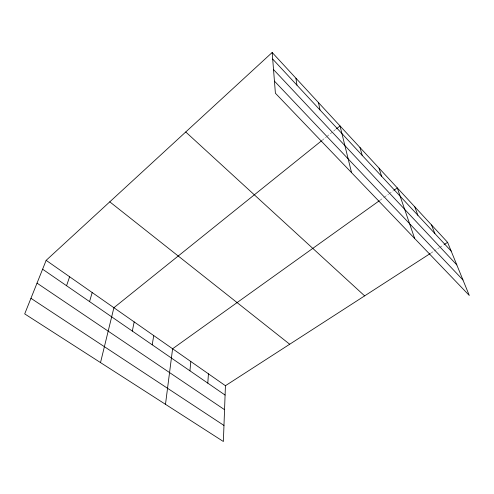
<?xml version="1.0" encoding="UTF-8"?>
<svg xmlns="http://www.w3.org/2000/svg" width="494" height="494" viewBox="0 0 494 494"><rect width="100%" height="100%" fill="white"/><g stroke="black" fill="none" stroke-linecap="round" stroke-linejoin="round"><path stroke-width="0.37" stroke-dasharray="2.47 1.85" d="M322.144 140.321L326.318 136.968M326.917 136.486L335.864 129.292M379.966 200.292L383.677 197.631M384.295 197.192L388.624 194.093M389.241 193.648L393.57 190.548M430.922 253.095L433.491 251.44M434.127 251.026L439.259 247.71M439.901 247.296L443.748 244.814"/><path stroke-width="0.74" d="M430.28 253.508L225.431 385.715L223.381 441.506L24.7 313.894L46.152 260.35L272.169 52.494L447.595 242.332L469.3 295.474L275.399 93.224L272.169 52.494M207.807 383.146L208.419 373.816M189.931 370.815L190.814 361.509M165.49 404.32L172.597 348.77L379.343 200.731M152.22 344.806L153.727 335.574M132.318 331.079L134.17 321.903M100.517 362.59L113.892 307.719L321.545 140.802M89.556 301.587L92.193 292.547M66.554 285.723L69.629 276.77M336.457 128.817L340.039 125.939L351.561 172.665M394.193 190.104L397.287 187.887L414.67 238.491M444.39 244.4L447.595 242.332M30.943 298.308L223.967 425.451M37.025 283.136L224.548 409.68M42.608 269.205L225.085 395.064M46.152 260.35L225.431 385.715M109.779 201.842L289.7 344.232M185.738 131.978L364.634 295.875M274.442 81.133L462.971 279.981M273.528 69.555L456.82 264.914M272.694 59.076L451.176 251.1M431.515 224.931L434.874 233.563M414.762 206.801L417.875 215.273M379.04 168.145L381.596 176.241M359.978 147.515L362.213 155.382M318.513 102.641L319.982 109.952M295.918 78.194L296.937 85.159"/></g></svg>
